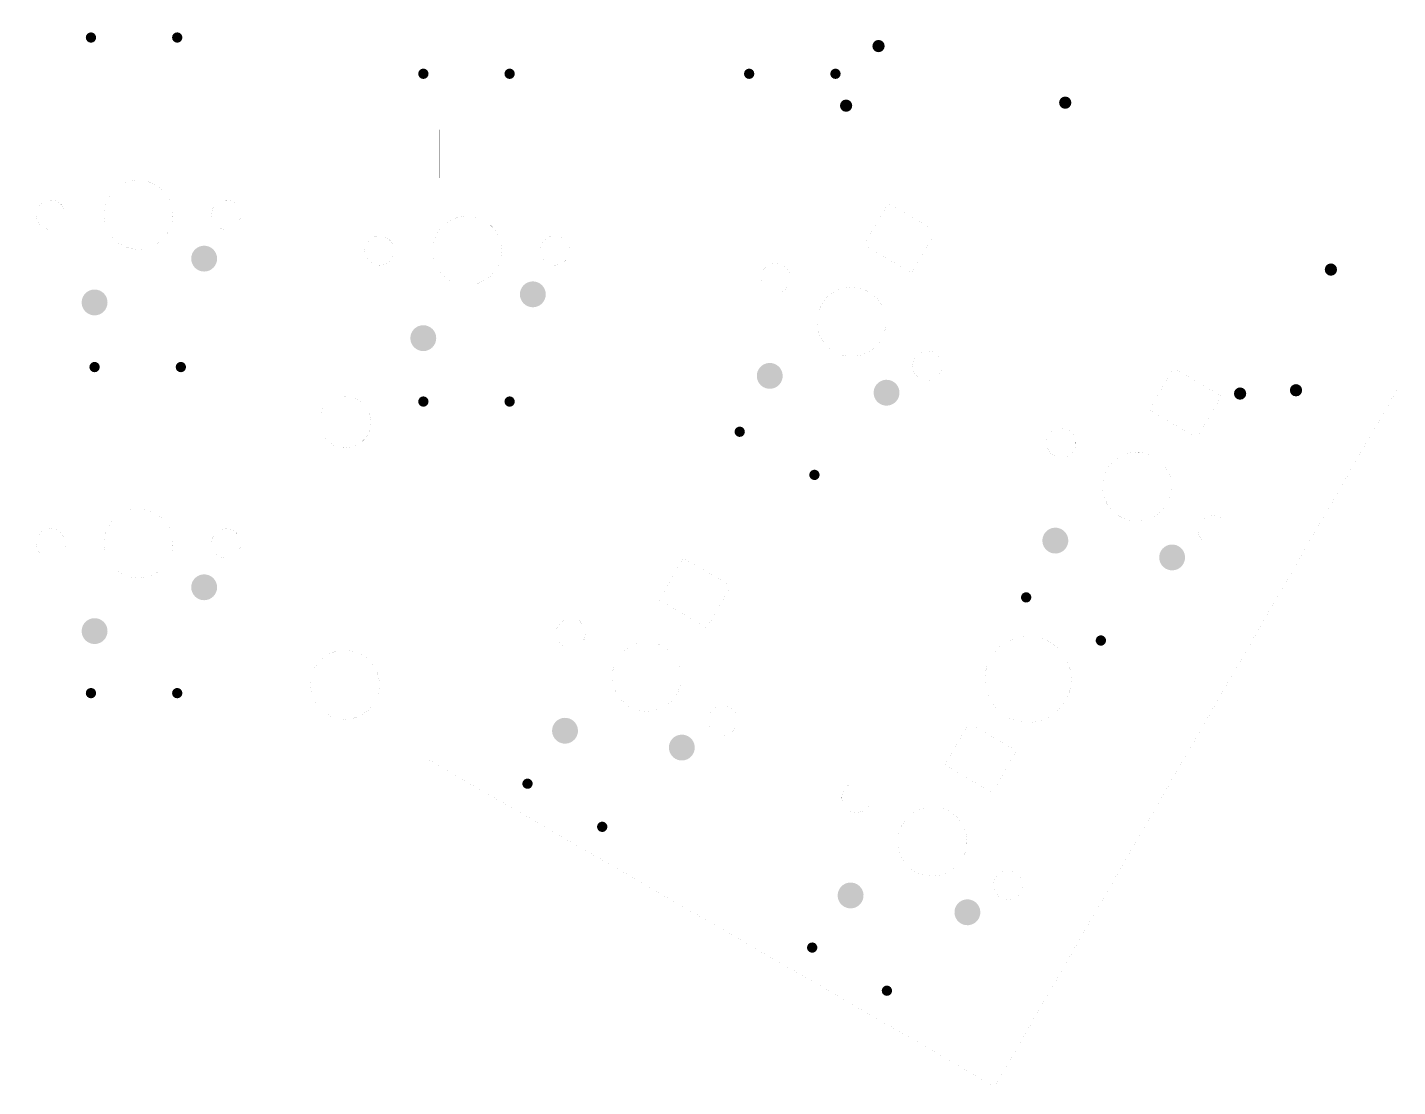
# Model space of a CAD drawing. Header units: millimetres. Extents: x 0 to 162, y 10 to 132.
# Drawn here: x 82.8 to 162.2, y 9.9 to 71.3 of the extents above; entities that cross this region are included whole.
import ezdxf

# ---------------------------------------------------------------- set-up
doc = ezdxf.new("R2010")
doc.units = ezdxf.units.MM
for name, color, linetype in [('Mechanical11', 56, 'Continuous'), ('PadHoleLayer', 156, 'Continuous'), ('ViaHoleLayer', 16, 'Continuous')]:
    doc.layers.add(name, color=color, linetype=linetype)

# ---------------------------------------------------------------- blocks, each defined once
blk = doc.blocks.new('CHERRYMX_3')
at = {"layer": 'PadHoleLayer'}
h = blk.add_hatch(color=156, dxfattribs=at)
edge = h.paths.add_edge_path()
edge.add_arc((3.81, -2.54), 0.75, 0, 360)
h = blk.add_hatch(color=156, dxfattribs=at)
edge = h.paths.add_edge_path()
edge.add_arc((-2.54, -5.08), 0.75, 0, 360)
blk = doc.blocks.new('CHERRYMX_4')
at = {"layer": 'PadHoleLayer'}
h = blk.add_hatch(color=156, dxfattribs=at)
edge = h.paths.add_edge_path()
edge.add_arc((3.81, -2.54), 0.75, 0, 360)
h = blk.add_hatch(color=156, dxfattribs=at)
edge = h.paths.add_edge_path()
edge.add_arc((-2.54, -5.08), 0.75, 0, 360)
blk = doc.blocks.new('CHERRYMX_5')
at = {"layer": 'PadHoleLayer'}
h = blk.add_hatch(color=156, dxfattribs=at)
edge = h.paths.add_edge_path()
edge.add_arc((3.81, -2.54), 0.75, 0, 360)
h = blk.add_hatch(color=156, dxfattribs=at)
edge = h.paths.add_edge_path()
edge.add_arc((-2.54, -5.08), 0.75, 0, 360)
blk = doc.blocks.new('CHERRYMX_6')
at = {"layer": 'PadHoleLayer'}
h = blk.add_hatch(color=156, dxfattribs=at)
edge = h.paths.add_edge_path()
edge.add_arc((3.81, -2.54), 0.75, 0, 360)
h = blk.add_hatch(color=156, dxfattribs=at)
edge = h.paths.add_edge_path()
edge.add_arc((-2.54, -5.08), 0.75, 0, 360)
blk = doc.blocks.new('CHERRYMX_10')
at = {"layer": 'PadHoleLayer'}
h = blk.add_hatch(color=156, dxfattribs=at)
edge = h.paths.add_edge_path()
edge.add_arc((3.81, -2.54), 0.75, 0, 360)
h = blk.add_hatch(color=156, dxfattribs=at)
edge = h.paths.add_edge_path()
edge.add_arc((-2.54, -5.08), 0.75, 0, 360)
blk = doc.blocks.new('CHERRYMX_11')
at = {"layer": 'PadHoleLayer'}
h = blk.add_hatch(color=156, dxfattribs=at)
edge = h.paths.add_edge_path()
edge.add_arc((3.81, -2.54), 0.75, 0, 360)
h = blk.add_hatch(color=156, dxfattribs=at)
edge = h.paths.add_edge_path()
edge.add_arc((-2.54, -5.08), 0.75, 0, 360)
blk = doc.blocks.new('CHERRYMX_12')
at = {"layer": 'PadHoleLayer'}
h = blk.add_hatch(color=156, dxfattribs=at)
edge = h.paths.add_edge_path()
edge.add_arc((3.81, -2.54), 0.75, 0, 360)
h = blk.add_hatch(color=156, dxfattribs=at)
edge = h.paths.add_edge_path()
edge.add_arc((-2.54, -5.08), 0.75, 0, 360)
blk = doc.blocks.new('1N4148_B_49')
at = {"layer": 'PadHoleLayer'}
h = blk.add_hatch(color=156, dxfattribs=at)
edge = h.paths.add_edge_path()
edge.add_arc((-2.5, 0), 0.3, 0, 360)
h = blk.add_hatch(color=156, dxfattribs=at)
edge = h.paths.add_edge_path()
edge.add_arc((2.5, 0), 0.3, 0, 360)
blk = doc.blocks.new('1N4148_B_50')
at = {"layer": 'PadHoleLayer'}
h = blk.add_hatch(color=156, dxfattribs=at)
edge = h.paths.add_edge_path()
edge.add_arc((-2.5, 0), 0.3, 0, 360)
h = blk.add_hatch(color=156, dxfattribs=at)
edge = h.paths.add_edge_path()
edge.add_arc((2.5, 0), 0.3, 0, 360)
blk = doc.blocks.new('1N4148_B_51')
at = {"layer": 'PadHoleLayer'}
h = blk.add_hatch(color=156, dxfattribs=at)
edge = h.paths.add_edge_path()
edge.add_arc((-2.5, 0), 0.3, 0, 360)
h = blk.add_hatch(color=156, dxfattribs=at)
edge = h.paths.add_edge_path()
edge.add_arc((2.5, 0), 0.3, 0, 360)
blk = doc.blocks.new('1N4148_B_52')
at = {"layer": 'PadHoleLayer'}
h = blk.add_hatch(color=156, dxfattribs=at)
edge = h.paths.add_edge_path()
edge.add_arc((-2.5, 0), 0.3, 0, 360)
h = blk.add_hatch(color=156, dxfattribs=at)
edge = h.paths.add_edge_path()
edge.add_arc((2.5, 0), 0.3, 0, 360)
blk = doc.blocks.new('1N4148_B_56')
at = {"layer": 'PadHoleLayer'}
h = blk.add_hatch(color=156, dxfattribs=at)
edge = h.paths.add_edge_path()
edge.add_arc((-2.5, 0), 0.3, 0, 360)
h = blk.add_hatch(color=156, dxfattribs=at)
edge = h.paths.add_edge_path()
edge.add_arc((2.5, 0), 0.3, 0, 360)
blk = doc.blocks.new('1N4148_B_57')
at = {"layer": 'PadHoleLayer'}
h = blk.add_hatch(color=156, dxfattribs=at)
edge = h.paths.add_edge_path()
edge.add_arc((-2.5, 0), 0.3, 0, 360)
h = blk.add_hatch(color=156, dxfattribs=at)
edge = h.paths.add_edge_path()
edge.add_arc((2.5, 0), 0.3, 0, 360)
blk = doc.blocks.new('1N4148_B_58')
at = {"layer": 'PadHoleLayer'}
h = blk.add_hatch(color=156, dxfattribs=at)
edge = h.paths.add_edge_path()
edge.add_arc((-2.5, 0), 0.3, 0, 360)
h = blk.add_hatch(color=156, dxfattribs=at)
edge = h.paths.add_edge_path()
edge.add_arc((2.5, 0), 0.3, 0, 360)
blk = doc.blocks.new('1N4148_B_63')
at = {"layer": 'PadHoleLayer'}
h = blk.add_hatch(color=156, dxfattribs=at)
edge = h.paths.add_edge_path()
edge.add_arc((-2.5, 0), 0.3, 0, 360)
h = blk.add_hatch(color=156, dxfattribs=at)
edge = h.paths.add_edge_path()
edge.add_arc((2.5, 0), 0.3, 0, 360)
blk = doc.blocks.new('1N4148_B_64')
at = {"layer": 'PadHoleLayer'}
h = blk.add_hatch(color=156, dxfattribs=at)
edge = h.paths.add_edge_path()
edge.add_arc((-2.5, 0), 0.3, 0, 360)
h = blk.add_hatch(color=156, dxfattribs=at)
edge = h.paths.add_edge_path()
edge.add_arc((2.5, 0), 0.3, 0, 360)
blk = doc.blocks.new('1N4148_B_65')
at = {"layer": 'PadHoleLayer'}
h = blk.add_hatch(color=156, dxfattribs=at)
edge = h.paths.add_edge_path()
edge.add_arc((-2.5, 0), 0.3, 0, 360)
h = blk.add_hatch(color=156, dxfattribs=at)
edge = h.paths.add_edge_path()
edge.add_arc((2.5, 0), 0.3, 0, 360)

msp = doc.modelspace()

# ---------------------------------------------------------------- hatches: boundary and pattern name
at = {"layer": 'ViaHoleLayer'}
h = msp.add_hatch(color=16, dxfattribs=at)
edge = h.paths.add_edge_path()
edge.add_arc((132.08, 70.206), 0.356, 0, 360)
h = msp.add_hatch(color=16, dxfattribs=at)
edge = h.paths.add_edge_path()
edge.add_arc((130.2, 66.751), 0.356, 0, 360)
h = msp.add_hatch(color=16, dxfattribs=at)
edge = h.paths.add_edge_path()
edge.add_arc((142.9, 66.925), 0.356, 0, 360)
h = msp.add_hatch(color=16, dxfattribs=at)
edge = h.paths.add_edge_path()
edge.add_arc((158.298, 57.25), 0.356, 0, 360)
h = msp.add_hatch(color=16, dxfattribs=at)
edge = h.paths.add_edge_path()
edge.add_arc((153.035, 50.063), 0.356, 0, 360)
h = msp.add_hatch(color=16, dxfattribs=at)
edge = h.paths.add_edge_path()
edge.add_arc((156.275, 50.255), 0.356, 0, 360)

# ---------------------------------------------------------------- linework, layer by layer
at = {"layer": 'Mechanical11', "const_width": 0.001}
for points in [[(162.163, 50.337), (162.163, 128.137)], [(87.585, 67.425), (90.785, 67.425)], [(87.585, 64.625), (87.585, 67.425)], [(90.785, 64.625), (90.785, 67.425)], [(106.635, 65.355), (109.835, 65.355)], [(106.635, 62.555), (106.635, 65.355)], [(109.835, 62.555), (109.835, 65.355)], [(87.585, 64.625), (90.785, 64.625)], [(106.635, 62.555), (109.835, 62.555)], [(131.229, 58.655), (132.629, 61.08)], [(132.629, 61.08), (135.4, 59.48)], [(134, 57.055), (135.4, 59.48)], [(131.229, 58.655), (134, 57.055)], [(147.78, 49.107), (149.18, 51.532)], [(149.18, 51.532), (151.951, 49.932)], [(138.813, 9.893), (162.163, 50.337)], [(150.551, 47.507), (151.951, 49.932)], [(147.78, 49.107), (150.551, 47.507)], [(87.585, 48.375), (90.785, 48.375)], [(87.585, 45.575), (87.585, 48.375)], [(90.785, 45.575), (90.785, 48.375)], [(87.585, 45.575), (90.785, 45.575)], [(119.365, 38.086), (120.765, 40.511)], [(120.765, 40.511), (123.536, 38.911)], [(122.136, 36.486), (123.536, 38.911)], [(119.365, 38.086), (122.136, 36.486)], [(135.916, 28.538), (137.315, 30.963)], [(137.315, 30.963), (140.087, 29.363)], [(0.013, 28.937), (105.829, 28.937)], [(105.829, 28.937), (138.813, 9.893)], [(138.687, 26.938), (140.087, 29.363)], [(135.916, 28.538), (138.687, 26.938)]]:
    msp.add_lwpolyline(points, dxfattribs=at)
at = {"layer": 'Mechanical11'}
for points, const_width in [([(87.585, 67.425, 1), (87.585, 67.425, 1)], 0.0005), ([(87.585, 67.425, 1), (87.585, 67.425, 1)], 0.0005), ([(90.785, 67.425, 1), (90.785, 67.425, 1)], 0.0005), ([(90.785, 67.425, 1), (90.785, 67.425, 1)], 0.0005), ([(106.635, 65.355, 1), (106.635, 65.355, 1)], 0.0005), ([(106.635, 65.355, 1), (106.635, 65.355, 1)], 0.0005), ([(109.835, 65.355, 1), (109.835, 65.355, 1)], 0.0005), ([(109.835, 65.355, 1), (109.835, 65.355, 1)], 0.0005), ([(87.585, 64.625, 1), (87.585, 64.625, 1)], 0.0005), ([(87.585, 64.625, 1), (87.585, 64.625, 1)], 0.0005), ([(90.785, 64.625, 1), (90.785, 64.625, 1)], 0.0005), ([(90.785, 64.625, 1), (90.785, 64.625, 1)], 0.0005), ([(89.185, 62.425, 1), (89.185, 62.425, 1)], 0.0005), ([(89.185, 62.425, 1), (89.185, 62.425, 1)], 0.0005), ([(106.635, 62.555, 1), (106.635, 62.555, 1)], 0.0005), ([(106.635, 62.555, 1), (106.635, 62.555, 1)], 0.0005), ([(109.835, 62.555, 1), (109.835, 62.555, 1)], 0.0005), ([(109.835, 62.555, 1), (109.835, 62.555, 1)], 0.0005), ([(84.105, 61.275, 1), (84.105, 61.275, 1)], 0.0005), ([(84.105, 61.275, 1), (84.105, 61.275, 1)], 0.0005), ([(94.265, 61.275, 1), (94.265, 61.275, 1)], 0.0005), ([(94.265, 61.275, 1), (94.265, 61.275, 1)], 0.0005), ([(83.255, 60.425, 1), (83.255, 60.425, 1)], 0.0005), ([(83.255, 60.425, 1), (83.255, 60.425, 1)], 0.0005), ([(84.955, 60.425, 1), (84.955, 60.425, 1)], 0.0005), ([(84.955, 60.425, 1), (84.955, 60.425, 1)], 0.0005), ([(87.185, 60.425, 1), (87.185, 60.425, 1)], 0.0005), ([(87.185, 60.425, 1), (87.185, 60.425, 1)], 0.0005), ([(91.185, 60.425, 1), (91.185, 60.425, 1)], 0.0005), ([(91.185, 60.425, 1), (91.185, 60.425, 1)], 0.0005), ([(93.415, 60.425, 1), (93.415, 60.425, 1)], 0.0005), ([(93.415, 60.425, 1), (93.415, 60.425, 1)], 0.0005), ([(95.115, 60.425, 1), (95.115, 60.425, 1)], 0.0005), ([(95.115, 60.425, 1), (95.115, 60.425, 1)], 0.0005), ([(108.235, 60.355, 1), (108.235, 60.355, 1)], 0.0005), ([(108.235, 60.355, 1), (108.235, 60.355, 1)], 0.0005), ([(132.629, 61.08, 1), (132.629, 61.08, 1)], 0.0005), ([(132.629, 61.08, 1), (132.629, 61.08, 1)], 0.0005), ([(84.105, 59.575, 1), (84.105, 59.575, 1)], 0.0005), ([(84.105, 59.575, 1), (84.105, 59.575, 1)], 0.0005), ([(94.265, 59.575, 1), (94.265, 59.575, 1)], 0.0005), ([(94.265, 59.575, 1), (94.265, 59.575, 1)], 0.0005), ([(103.155, 59.205, 1), (103.155, 59.205, 1)], 0.0005), ([(103.155, 59.205, 1), (103.155, 59.205, 1)], 0.0005), ([(113.315, 59.205, 1), (113.315, 59.205, 1)], 0.0005), ([(113.315, 59.205, 1), (113.315, 59.205, 1)], 0.0005), ([(135.4, 59.48, 1), (135.401, 59.48, 1)], 0.0005), ([(135.4, 59.48, 1), (135.401, 59.48, 1)], 0.0005), ([(89.185, 58.425, 1), (89.185, 58.425, 1)], 0.0005), ([(89.185, 58.425, 1), (89.185, 58.425, 1)], 0.0005), ([(102.305, 58.355, 1), (102.305, 58.355, 1)], 0.0005), ([(102.305, 58.355, 1), (102.305, 58.355, 1)], 0.0005), ([(104.005, 58.355, 1), (104.005, 58.355, 1)], 0.0005), ([(104.005, 58.355, 1), (104.005, 58.355, 1)], 0.0005), ([(106.235, 58.355, 1), (106.235, 58.355, 1)], 0.0005), ([(106.235, 58.355, 1), (106.235, 58.355, 1)], 0.0005), ([(110.235, 58.355, 1), (110.235, 58.355, 1)], 0.0005), ([(110.235, 58.355, 1), (110.235, 58.355, 1)], 0.0005), ([(112.465, 58.355, 1), (112.465, 58.355, 1)], 0.0005), ([(112.465, 58.355, 1), (112.465, 58.355, 1)], 0.0005), ([(114.165, 58.355, 1), (114.165, 58.355, 1)], 0.0005), ([(114.165, 58.355, 1), (114.165, 58.355, 1)], 0.0005), ([(131.229, 58.655, 1), (131.229, 58.655, 1)], 0.0005), ([(131.229, 58.655, 1), (131.229, 58.655, 1)], 0.0005), ([(103.155, 57.505, 1), (103.155, 57.505, 1)], 0.0005), ([(103.155, 57.505, 1), (103.155, 57.505, 1)], 0.0005), ([(113.315, 57.505, 1), (113.315, 57.505, 1)], 0.0005), ([(113.315, 57.505, 1), (113.315, 57.505, 1)], 0.0005), ([(125.379, 57.183, 1), (125.38, 57.183, 1)], 0.0005), ([(125.379, 57.183, 1), (125.38, 57.183, 1)], 0.0005), ([(126.54, 57.494, 1), (126.541, 57.494, 1)], 0.0005), ([(126.54, 57.494, 1), (126.541, 57.494, 1)], 0.0005), ([(134, 57.055, 1), (134.001, 57.055, 1)], 0.0005), ([(134, 57.055, 1), (134.001, 57.055, 1)], 0.0005), ([(108.235, 56.355, 1), (108.235, 56.355, 1)], 0.0005), ([(108.235, 56.355, 1), (108.235, 56.355, 1)], 0.0005), ([(125.69, 56.022, 1), (125.691, 56.022, 1)], 0.0005), ([(125.69, 56.022, 1), (125.691, 56.022, 1)], 0.0005), ([(126.851, 56.333, 1), (126.852, 56.333, 1)], 0.0005), ([(126.851, 56.333, 1), (126.852, 56.333, 1)], 0.0005), ([(131.515, 55.95, 1), (131.515, 55.95, 1)], 0.0005), ([(131.515, 55.95, 1), (131.515, 55.95, 1)], 0.0005), ([(128.782, 55.218, 1), (128.783, 55.218, 1)], 0.0005), ([(128.782, 55.218, 1), (128.783, 55.218, 1)], 0.0005), ([(132.247, 53.218, 1), (132.247, 53.218, 1)], 0.0005), ([(132.247, 53.218, 1), (132.247, 53.218, 1)], 0.0005), ([(129.515, 52.486, 1), (129.515, 52.486, 1)], 0.0005), ([(129.515, 52.486, 1), (129.515, 52.486, 1)], 0.0005), ([(135.339, 52.414, 1), (135.339, 52.414, 1)], 0.0005), ([(135.339, 52.414, 1), (135.339, 52.414, 1)], 0.0005), ([(134.178, 52.103, 1), (134.178, 52.103, 1)], 0.0005), ([(134.178, 52.103, 1), (134.178, 52.103, 1)], 0.0005), ([(134.489, 50.942, 1), (134.489, 50.942, 1)], 0.0005), ([(134.489, 50.942, 1), (134.489, 50.942, 1)], 0.0005), ([(135.65, 51.253, 1), (135.651, 51.253, 1)], 0.0005), ([(135.65, 51.253, 1), (135.651, 51.253, 1)], 0.0005), ([(149.18, 51.532, 1), (149.18, 51.532, 1)], 0.0005), ([(149.18, 51.532, 1), (149.18, 51.532, 1)], 0.0005), ([(162.162, 50.337, 1), (162.163, 50.337, 1)], 0.0005), ([(162.162, 50.337, 1), (162.163, 50.337, 1)], 0.0005), ([(101.163, 49.914, 1), (101.163, 49.914, 1)], 0.0005), ([(101.163, 49.914, 1), (101.163, 49.914, 1)], 0.0005), ([(151.951, 49.932, 1), (151.952, 49.932, 1)], 0.0005), ([(151.951, 49.932, 1), (151.952, 49.932, 1)], 0.0005), ([(147.78, 49.107, 1), (147.78, 49.107, 1)], 0.0005), ([(147.78, 49.107, 1), (147.78, 49.107, 1)], 0.0005), ([(87.585, 48.375, 1), (87.585, 48.375, 1)], 0.0005), ([(87.585, 48.375, 1), (87.585, 48.375, 1)], 0.0005), ([(90.785, 48.375, 1), (90.785, 48.375, 1)], 0.0005), ([(90.785, 48.375, 1), (90.785, 48.375, 1)], 0.0005), ([(99.663, 48.414, 1), (99.663, 48.414, 1)], 0.0005), ([(99.663, 48.414, 1), (99.663, 48.414, 1)], 0.0005), ([(102.663, 48.414, 1), (102.663, 48.414, 1)], 0.0005), ([(102.663, 48.414, 1), (102.663, 48.414, 1)], 0.0005), ([(143.091, 47.946, 1), (143.091, 47.946, 1)], 0.0005), ([(143.091, 47.946, 1), (143.091, 47.946, 1)], 0.0005), ([(101.163, 46.914, 1), (101.163, 46.914, 1)], 0.0005), ([(101.163, 46.914, 1), (101.163, 46.914, 1)], 0.0005), ([(141.93, 47.635, 1), (141.93, 47.635, 1)], 0.0005), ([(141.93, 47.635, 1), (141.93, 47.635, 1)], 0.0005), ([(150.551, 47.507, 1), (150.552, 47.507, 1)], 0.0005), ([(150.551, 47.507, 1), (150.552, 47.507, 1)], 0.0005), ([(142.241, 46.474, 1), (142.241, 46.474, 1)], 0.0005), ([(142.241, 46.474, 1), (142.241, 46.474, 1)], 0.0005), ([(143.402, 46.785, 1), (143.403, 46.785, 1)], 0.0005), ([(143.402, 46.785, 1), (143.403, 46.785, 1)], 0.0005), ([(148.065, 46.402, 1), (148.066, 46.402, 1)], 0.0005), ([(148.065, 46.402, 1), (148.066, 46.402, 1)], 0.0005), ([(87.585, 45.575, 1), (87.585, 45.575, 1)], 0.0005), ([(87.585, 45.575, 1), (87.585, 45.575, 1)], 0.0005), ([(90.785, 45.575, 1), (90.785, 45.575, 1)], 0.0005), ([(90.785, 45.575, 1), (90.785, 45.575, 1)], 0.0005), ([(145.333, 45.67, 1), (145.334, 45.67, 1)], 0.0005), ([(145.333, 45.67, 1), (145.334, 45.67, 1)], 0.0005), ([(89.185, 43.375, 1), (89.185, 43.375, 1)], 0.0005), ([(89.185, 43.375, 1), (89.185, 43.375, 1)], 0.0005), ([(146.065, 42.938, 1), (146.066, 42.938, 1)], 0.0005), ([(146.065, 42.938, 1), (146.066, 42.938, 1)], 0.0005), ([(148.797, 43.67, 1), (148.798, 43.67, 1)], 0.0005), ([(148.797, 43.67, 1), (148.798, 43.67, 1)], 0.0005), ([(84.105, 42.225, 1), (84.105, 42.225, 1)], 0.0005), ([(84.105, 42.225, 1), (84.105, 42.225, 1)], 0.0005), ([(94.265, 42.225, 1), (94.265, 42.225, 1)], 0.0005), ([(94.265, 42.225, 1), (94.265, 42.225, 1)], 0.0005), ([(150.729, 42.555, 1), (150.729, 42.555, 1)], 0.0005), ([(150.729, 42.555, 1), (150.729, 42.555, 1)], 0.0005), ([(151.89, 42.866, 1), (151.89, 42.866, 1)], 0.0005), ([(151.89, 42.866, 1), (151.89, 42.866, 1)], 0.0005), ([(83.255, 41.375, 1), (83.255, 41.375, 1)], 0.0005), ([(83.255, 41.375, 1), (83.255, 41.375, 1)], 0.0005), ([(84.955, 41.375, 1), (84.955, 41.375, 1)], 0.0005), ([(84.955, 41.375, 1), (84.955, 41.375, 1)], 0.0005), ([(87.185, 41.375, 1), (87.185, 41.375, 1)], 0.0005), ([(87.185, 41.375, 1), (87.185, 41.375, 1)], 0.0005), ([(91.185, 41.375, 1), (91.185, 41.375, 1)], 0.0005), ([(91.185, 41.375, 1), (91.185, 41.375, 1)], 0.0005), ([(93.415, 41.375, 1), (93.415, 41.375, 1)], 0.0005), ([(93.415, 41.375, 1), (93.415, 41.375, 1)], 0.0005), ([(95.115, 41.375, 1), (95.115, 41.375, 1)], 0.0005), ([(95.115, 41.375, 1), (95.115, 41.375, 1)], 0.0005), ([(151.04, 41.394, 1), (151.04, 41.394, 1)], 0.0005), ([(151.04, 41.394, 1), (151.04, 41.394, 1)], 0.0005), ([(152.201, 41.705, 1), (152.201, 41.705, 1)], 0.0005), ([(152.201, 41.705, 1), (152.201, 41.705, 1)], 0.0005), ([(84.105, 40.525, 1), (84.105, 40.525, 1)], 0.0005), ([(84.105, 40.525, 1), (84.105, 40.525, 1)], 0.0005), ([(94.265, 40.525, 1), (94.265, 40.525, 1)], 0.0005), ([(94.265, 40.525, 1), (94.265, 40.525, 1)], 0.0005), ([(120.764, 40.511, 1), (120.765, 40.511, 1)], 0.0005), ([(120.764, 40.511, 1), (120.765, 40.511, 1)], 0.0005), ([(89.185, 39.375, 1), (89.185, 39.375, 1)], 0.0005), ([(89.185, 39.375, 1), (89.185, 39.375, 1)], 0.0005), ([(123.536, 38.911, 1), (123.536, 38.911, 1)], 0.0005), ([(123.536, 38.911, 1), (123.536, 38.911, 1)], 0.0005), ([(119.364, 38.086, 1), (119.365, 38.086, 1)], 0.0005), ([(119.364, 38.086, 1), (119.365, 38.086, 1)], 0.0005), ([(113.514, 36.614, 1), (113.515, 36.614, 1)], 0.0005), ([(113.514, 36.614, 1), (113.515, 36.614, 1)], 0.0005), ([(114.676, 36.925, 1), (114.676, 36.925, 1)], 0.0005), ([(114.676, 36.925, 1), (114.676, 36.925, 1)], 0.0005), ([(114.987, 35.764, 1), (114.987, 35.764, 1)], 0.0005), ([(114.987, 35.764, 1), (114.987, 35.764, 1)], 0.0005), ([(122.136, 36.486, 1), (122.136, 36.486, 1)], 0.0005), ([(122.136, 36.486, 1), (122.136, 36.486, 1)], 0.0005), ([(143.25, 33.5, 1), (138.25, 33.5, 1)], 0.001), ([(101.152, 35.188, 1), (101.152, 35.188, 1)], 0.0005), ([(101.152, 35.188, 1), (101.152, 35.188, 1)], 0.0005), ([(113.826, 35.452, 1), (113.826, 35.452, 1)], 0.0005), ([(113.826, 35.452, 1), (113.826, 35.452, 1)], 0.0005), ([(119.65, 35.381, 1), (119.651, 35.381, 1)], 0.0005), ([(119.65, 35.381, 1), (119.651, 35.381, 1)], 0.0005), ([(116.918, 34.649, 1), (116.918, 34.649, 1)], 0.0005), ([(116.918, 34.649, 1), (116.918, 34.649, 1)], 0.0005), ([(138.25, 33.5, 1), (138.25, 33.5, 1)], 0.0005), ([(143.25, 33.5, 1), (143.25, 33.5, 1)], 0.0005), ([(99.152, 33.188, 1), (99.152, 33.188, 1)], 0.0005), ([(99.152, 33.188, 1), (99.152, 33.188, 1)], 0.0005), ([(103.152, 33.188, 1), (103.152, 33.188, 1)], 0.0005), ([(103.152, 33.188, 1), (103.152, 33.188, 1)], 0.0005), ([(120.382, 32.649, 1), (120.383, 32.649, 1)], 0.0005), ([(120.382, 32.649, 1), (120.383, 32.649, 1)], 0.0005), ([(117.65, 31.917, 1), (117.651, 31.917, 1)], 0.0005), ([(117.65, 31.917, 1), (117.651, 31.917, 1)], 0.0005), ([(123.474, 31.845, 1), (123.475, 31.845, 1)], 0.0005), ([(123.474, 31.845, 1), (123.475, 31.845, 1)], 0.0005), ([(101.152, 31.188, 1), (101.152, 31.188, 1)], 0.0005), ([(101.152, 31.188, 1), (101.152, 31.188, 1)], 0.0005), ([(122.313, 31.534, 1), (122.314, 31.534, 1)], 0.0005), ([(122.313, 31.534, 1), (122.314, 31.534, 1)], 0.0005), ([(122.624, 30.372, 1), (122.625, 30.372, 1)], 0.0005), ([(122.624, 30.372, 1), (122.625, 30.372, 1)], 0.0005), ([(123.786, 30.684, 1), (123.786, 30.684, 1)], 0.0005), ([(123.786, 30.684, 1), (123.786, 30.684, 1)], 0.0005), ([(137.315, 30.963, 1), (137.316, 30.963, 1)], 0.0005), ([(137.315, 30.963, 1), (137.316, 30.963, 1)], 0.0005), ([(105.828, 28.937, 1), (105.829, 28.937, 1)], 0.0005), ([(105.828, 28.937, 1), (105.829, 28.937, 1)], 0.0005), ([(140.087, 29.363, 1), (140.087, 29.363, 1)], 0.0005), ([(140.087, 29.363, 1), (140.087, 29.363, 1)], 0.0005), ([(135.915, 28.538, 1), (135.916, 28.538, 1)], 0.0005), ([(135.915, 28.538, 1), (135.916, 28.538, 1)], 0.0005), ([(130.065, 27.066, 1), (130.066, 27.066, 1)], 0.0005), ([(130.065, 27.066, 1), (130.066, 27.066, 1)], 0.0005), ([(131.226, 27.377, 1), (131.227, 27.377, 1)], 0.0005), ([(131.226, 27.377, 1), (131.227, 27.377, 1)], 0.0005), ([(131.538, 26.216, 1), (131.538, 26.216, 1)], 0.0005), ([(131.538, 26.216, 1), (131.538, 26.216, 1)], 0.0005), ([(138.686, 26.938, 1), (138.687, 26.938, 1)], 0.0005), ([(138.686, 26.938, 1), (138.687, 26.938, 1)], 0.0005), ([(130.376, 25.905, 1), (130.377, 25.905, 1)], 0.0005), ([(130.376, 25.905, 1), (130.377, 25.905, 1)], 0.0005), ([(136.201, 25.833, 1), (136.201, 25.833, 1)], 0.0005), ([(136.201, 25.833, 1), (136.201, 25.833, 1)], 0.0005), ([(133.469, 25.101, 1), (133.469, 25.101, 1)], 0.0005), ([(133.469, 25.101, 1), (133.469, 25.101, 1)], 0.0005), ([(136.933, 23.101, 1), (136.933, 23.101, 1)], 0.0005), ([(136.933, 23.101, 1), (136.933, 23.101, 1)], 0.0005), ([(134.201, 22.369, 1), (134.201, 22.369, 1)], 0.0005), ([(134.201, 22.369, 1), (134.201, 22.369, 1)], 0.0005), ([(140.025, 22.297, 1), (140.026, 22.297, 1)], 0.0005), ([(140.025, 22.297, 1), (140.026, 22.297, 1)], 0.0005), ([(138.864, 21.986, 1), (138.865, 21.986, 1)], 0.0005), ([(138.864, 21.986, 1), (138.865, 21.986, 1)], 0.0005), ([(139.175, 20.825, 1), (139.176, 20.825, 1)], 0.0005), ([(139.175, 20.825, 1), (139.176, 20.825, 1)], 0.0005), ([(140.336, 21.136, 1), (140.337, 21.136, 1)], 0.0005), ([(140.336, 21.136, 1), (140.337, 21.136, 1)], 0.0005), ([(138.812, 9.893, 1), (138.813, 9.893, 1)], 0.0005), ([(138.812, 9.893, 1), (138.813, 9.893, 1)], 0.0005)]:
    msp.add_lwpolyline(points, format="xyb", close=True, dxfattribs=dict(at, const_width=const_width))
at = {"layer": 'Mechanical11', "const_width": 0.001}
for points in [[(87.185, 60.425, -0.414214), (89.185, 62.425)], [(89.185, 62.425, -0.414214), (91.185, 60.425)], [(83.255, 60.425, -0.414214), (84.105, 61.275)], [(84.105, 61.275, -0.414214), (84.955, 60.425)], [(93.415, 60.425, -0.414214), (94.265, 61.275)], [(94.265, 61.275, -0.414214), (95.115, 60.425)], [(84.105, 59.575, -0.414214), (83.255, 60.425)], [(84.955, 60.425, -0.414214), (84.105, 59.575)], [(89.185, 58.425, -0.414214), (87.185, 60.425)], [(91.185, 60.425, -0.414214), (89.185, 58.425)], [(94.265, 59.575, -0.414214), (93.415, 60.425)], [(95.115, 60.425, -0.414214), (94.265, 59.575)], [(106.235, 58.355, -0.414214), (108.235, 60.355)], [(108.235, 60.355, -0.414214), (110.235, 58.355)], [(102.305, 58.355, -0.414214), (103.155, 59.205)], [(103.155, 59.205, -0.414214), (104.005, 58.355)], [(112.465, 58.355, -0.414214), (113.315, 59.205)], [(113.315, 59.205, -0.414214), (114.165, 58.355)], [(103.155, 57.505, -0.414214), (102.305, 58.355)], [(104.005, 58.355, -0.414214), (103.155, 57.505)], [(108.235, 56.355, -0.414214), (106.235, 58.355)], [(110.235, 58.355, -0.414214), (108.235, 56.355)], [(113.315, 57.505, -0.414214), (112.465, 58.355)], [(114.165, 58.355, -0.414214), (113.315, 57.505)], [(125.69, 56.022, -0.414214), (125.379, 57.183)], [(125.379, 57.183, -0.414214), (126.54, 57.494)], [(126.54, 57.494, -0.414214), (126.851, 56.333)], [(126.851, 56.333, -0.414214), (125.69, 56.022)], [(128.783, 55.218, -0.414214), (131.515, 55.95)], [(131.515, 55.95, -0.414214), (132.247, 53.218)], [(129.515, 52.486, -0.414214), (128.783, 55.218)], [(132.247, 53.218, -0.414214), (129.515, 52.486)], [(134.178, 52.103, -0.414214), (135.339, 52.414)], [(135.339, 52.414, -0.414214), (135.65, 51.253)], [(134.489, 50.942, -0.414214), (134.178, 52.103)], [(135.65, 51.253, -0.414214), (134.489, 50.942)], [(99.663, 48.414, -0.414214), (101.163, 49.914)], [(101.163, 49.914, -0.414214), (102.663, 48.414)], [(101.163, 46.914, -0.414214), (99.663, 48.414)], [(102.663, 48.414, -0.414214), (101.163, 46.914)], [(141.93, 47.635, -0.414214), (143.091, 47.946)], [(143.091, 47.946, -0.414214), (143.402, 46.785)], [(142.241, 46.474, -0.414214), (141.93, 47.635)], [(143.402, 46.785, -0.414214), (142.241, 46.474)], [(145.334, 45.67, -0.414214), (148.066, 46.402)], [(148.066, 46.402, -0.414214), (148.798, 43.67)], [(146.066, 42.938, -0.414214), (145.334, 45.67)], [(87.185, 41.375, -0.414214), (89.185, 43.375)], [(89.185, 43.375, -0.414214), (91.185, 41.375)], [(148.798, 43.67, -0.414214), (146.066, 42.938)], [(150.729, 42.555, -0.414214), (151.89, 42.866)], [(83.255, 41.375, -0.414214), (84.105, 42.225)], [(84.105, 42.225, -0.414214), (84.955, 41.375)], [(93.415, 41.375, -0.414214), (94.265, 42.225)], [(94.265, 42.225, -0.414214), (95.115, 41.375)], [(151.04, 41.394, -0.414214), (150.729, 42.555)], [(151.89, 42.866, -0.414214), (152.201, 41.705)], [(84.105, 40.525, -0.414214), (83.255, 41.375)], [(84.955, 41.375, -0.414214), (84.105, 40.525)], [(89.185, 39.375, -0.414214), (87.185, 41.375)], [(91.185, 41.375, -0.414214), (89.185, 39.375)], [(94.265, 40.525, -0.414214), (93.415, 41.375)], [(95.115, 41.375, -0.414214), (94.265, 40.525)], [(152.201, 41.705, -0.414214), (151.04, 41.394)], [(113.826, 35.452, -0.414214), (113.515, 36.614)], [(113.515, 36.614, -0.414214), (114.676, 36.925)], [(114.676, 36.925, -0.414214), (114.987, 35.764)], [(114.987, 35.764, -0.414214), (113.826, 35.452)], [(99.152, 33.188, -0.414214), (101.152, 35.188)], [(101.152, 35.188, -0.414214), (103.152, 33.188)], [(116.918, 34.649, -0.414214), (119.65, 35.381)], [(119.65, 35.381, -0.414214), (120.382, 32.649)], [(117.65, 31.917, -0.414214), (116.918, 34.649)], [(101.152, 31.188, -0.414214), (99.152, 33.188)], [(103.152, 33.188, -0.414214), (101.152, 31.188)], [(120.382, 32.649, -0.414214), (117.65, 31.917)], [(122.314, 31.534, -0.414214), (123.475, 31.845)], [(123.475, 31.845, -0.414214), (123.786, 30.684)], [(122.625, 30.372, -0.414214), (122.314, 31.534)], [(123.786, 30.684, -0.414214), (122.625, 30.372)], [(130.377, 25.905, -0.414214), (130.066, 27.066)], [(130.066, 27.066, -0.414214), (131.227, 27.377)], [(131.227, 27.377, -0.414214), (131.538, 26.216)], [(131.538, 26.216, -0.414214), (130.377, 25.905)], [(133.469, 25.101, -0.414214), (136.201, 25.833)], [(136.201, 25.833, -0.414214), (136.933, 23.101)], [(134.201, 22.369, -0.414214), (133.469, 25.101)], [(136.933, 23.101, -0.414214), (134.201, 22.369)], [(138.864, 21.986, -0.414214), (140.026, 22.297)], [(140.026, 22.297, -0.414214), (140.337, 21.136)], [(139.176, 20.825, -0.414214), (138.864, 21.986)], [(140.337, 21.136, -0.414214), (139.176, 20.825)]]:
    msp.add_lwpolyline(points, format="xyb", dxfattribs=at)

# ---------------------------------------------------------------- block references
for name, p in [('1N4148_B_65', (88.935, 70.7)), ('1N4148_B_64', (108.2, 68.6)), ('1N4148_B_63', (127.083, 68.6)), ('CHERRYMX_12', (89.185, 60.425)), ('CHERRYMX_11', (108.235, 58.355)), ('1N4148_B_58', (89.145, 51.6)), ('1N4148_B_57', (108.2, 49.6)), ('CHERRYMX_6', (89.185, 41.375)), ('1N4148_B_52', (88.935, 32.7))]:
    msp.add_blockref(name, p)
at = {"rotation": 329.9999999999999}
for name, p in [('CHERRYMX_10', (130.515, 54.218)), ('1N4148_B_56', (126.2, 46.6)), ('CHERRYMX_3', (147.066, 44.67)), ('1N4148_B_49', (142.8, 37)), ('CHERRYMX_5', (118.65, 33.649)), ('1N4148_B_51', (113.9, 26.2)), ('CHERRYMX_4', (135.201, 24.101)), ('1N4148_B_50', (130.4, 16.7))]:
    msp.add_blockref(name, p, dxfattribs=at)

doc.saveas('drawing.dxf')
